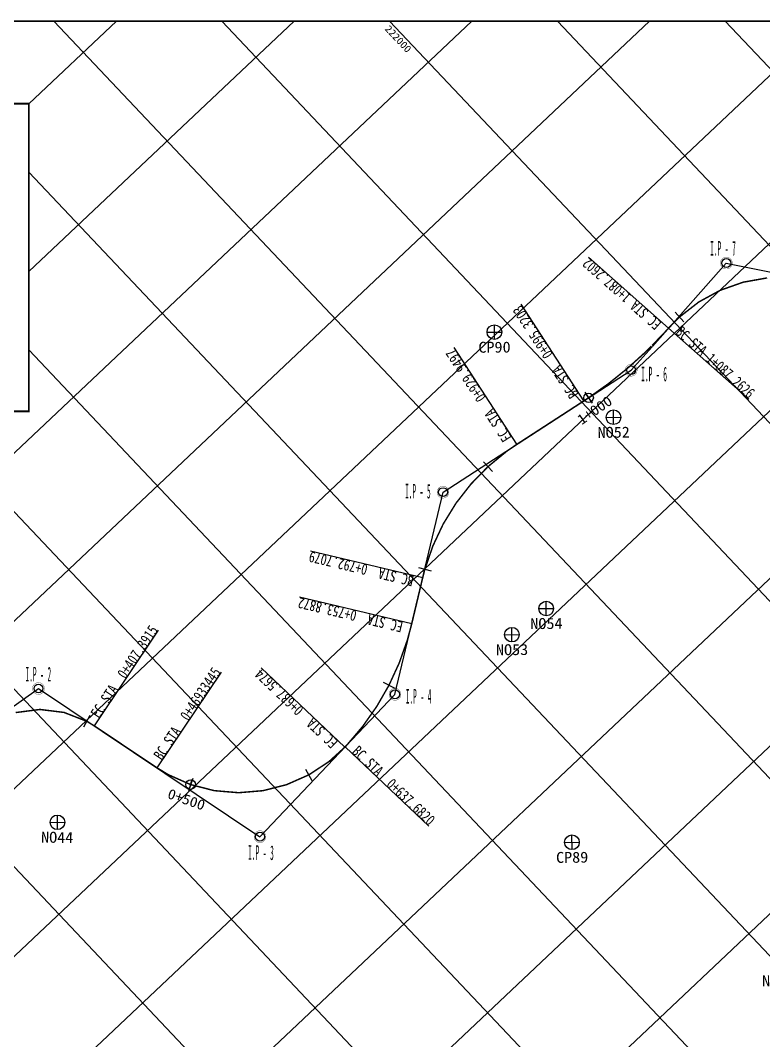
# Model space of a CAD drawing. Extents: x 222982 to 225286, y 223892 to 225222.
# Drawn here: x 223484 to 224093, y 224385 to 225222 of the extents above; entities that cross this region are included whole.
import ezdxf
from ezdxf.enums import TextEntityAlignment as Align

# ---------------------------------------------------------------- set-up
doc = ezdxf.new("R2010")
doc.units = 0
doc.header["$MEASUREMENT"] = 0
doc.layers.get('0').update_dxf_attribs({"linetype": 'CONTINUOUS'})
for name, color, linetype in [('CA-ALGN-CNTL', 2, 'CONTINUOUS'), ('CA-ALGN-IPLN', 1, 'CONTINUOUS'), ('CA-ALGN-IPSM', 2, 'CONTINUOUS'), ('CA-ALGN-STSM', 2, 'CONTINUOUS'), ('CA-ALGN-SUBL', 1, 'CONTINUOUS'), ('CA-ALGN-SUBT', 2, 'CONTINUOUS'), ('CA-ALGN-TEXT', 3, 'CONTINUOUS'), ('CV-GRID-BORD', 4, 'CONTINUOUS'), ('CV-GRID-LINE', 1, 'CONTINUOUS'), ('CV-GRID-TEXT', 4, 'CONTINUOUS'), ('CZ-BASE', 253, 'CONTINUOUS'), ('CZ-LIN1', 7, 'CONTINUOUS'), ('CZ-SYMB', 2, 'CONTINUOUS')]:
    doc.layers.add(name, color=color, linetype=linetype)
doc.styles.add('GHS', font='DotumChe.ttf')
doc.styles.add('GTXT', font='DotumChe.ttf')

# ---------------------------------------------------------------- blocks, each defined once
blk = doc.blocks.new('CASTAMS')
blk.add_line((0, -1.5), (0, 1.5))
at = {"style": 'GTXT', "flags": 1}
for tag, p in [('STA_DST', (0, -3.62)), ('XSEC_DAT', (0, -6.85))]:
    blk.add_attdef(tag, text='', height=2.5, dxfattribs=at).set_placement(p, align=Align.MIDDLE)
blk = doc.blocks.new('CAIPMRK')
at = {"const_width": 0.1}
blk.add_lwpolyline([(-2, 0, -1), (2, 0, -1)], format="xyb", close=True, dxfattribs=at)
blk.add_circle((0, 0), 1.5)
blk = doc.blocks.new('CASTAMM')
blk.add_line((0, -1.5), (0, 1.5))
blk.add_circle((0, 0), 1.3)
at = {"style": 'GTXT', "flags": 1}
for tag, p in [('STA_DST', (0, -3.62)), ('XSEC_DAT', (0, -6.85))]:
    blk.add_attdef(tag, text='', height=2.5, dxfattribs=at).set_placement(p, align=Align.MIDDLE)

msp = doc.modelspace()

# ---------------------------------------------------------------- linework, layer by layer
at = {"layer": 'CA-ALGN-CNTL', "const_width": 1.2}
msp.add_lwpolyline([(223479.87, 224654.13), (223499.66, 224656.67), (223519.45, 224654.23), (223538.03, 224646.97), (223544.36, 224643.14), (223554.83, 224636.13), (223571.45, 224625), (223588.07, 224613.88), (223595.84, 224608.68), (223604.94, 224603.15), (223623.2, 224595.05), (223642.55, 224590.08), (223662.46, 224588.4), (223682.37, 224590.04), (223701.73, 224594.96), (223720.01, 224603.02), (223736.69, 224614), (223749.67, 224625.82), (223749.75, 224625.91), (223751.33, 224627.6), (223764.26, 224642.85), (223775.76, 224659.2), (223785.73, 224676.53), (223794.09, 224694.69), (223800.78, 224713.53), (223804.41, 224726.94), (223805.82, 224732.88), (223810.44, 224752.34), (223813.38, 224764.71), (223815.21, 224771.77), (223821.67, 224790.68), (223830.19, 224808.77), (223840.66, 224825.79), (223852.95, 224841.55), (223866.92, 224855.86), (223882.39, 224868.52), (223890.58, 224874.16), (223899.01, 224879.63), (223915.79, 224890.51), (223932.57, 224901.39), (223945.43, 224909.73), (223949.34, 224912.3), (223965.63, 224923.89), (223981.22, 224936.42), (223996.04, 224949.84), (224000.73, 224954.61)], dxfattribs=at)
at = {"layer": 'CA-ALGN-IPLN'}
msp.add_lwpolyline([(223158.58, 224572.25), (223380.01, 224589.55), (223498.45, 224673.87), (223679.99, 224552.34), (223790.67, 224669.06), (223830.04, 224834.91), (223984.23, 224934.89), (224001.37, 224954.2)], dxfattribs=at)
at = {"layer": 'CA-ALGN-SUBL', "linetype": 'Continuous'}
for p, q in [((223945.43, 224909.73), (223894.01, 224989.02)), ((223890.58, 224874.16), (223839.17, 224953.45)), ((223813.38, 224764.71), (223721.43, 224786.53)), ((223804.41, 224726.94), (223712.47, 224748.76)), ((223544.36, 224643.14), (223596.93, 224721.67)), ((223749.67, 224625.82), (223681.1, 224690.85)), ((223595.84, 224608.68), (223648.41, 224687.21)), ((223749.75, 224625.91), (223818.32, 224560.88))]:
    msp.add_line(p, q, dxfattribs=at)
at = {"layer": 'CV-GRID-BORD', "const_width": 1.2}
msp.add_lwpolyline([(222982.56, 224270.32), (224562.7, 224270.32), (224562.7, 225221.17), (222982.56, 225221.17)], close=True, dxfattribs=at)
at = {"layer": 'CV-GRID-LINE', "linetype": 'Continuous'}
for p, q in [((223853.59, 225221.17), (222982.56, 224398.4)), ((223999.22, 225221.17), (222992.6, 224270.32)), ((224144.84, 225221.17), (223138.22, 224270.32)), ((224290.47, 225221.17), (223283.85, 224270.32)), ((224436.1, 225221.17), (223429.48, 224270.32)), ((223707.96, 225221.17), (223490.58, 225015.83)), ((223562.34, 225221.17), (223490.58, 225153.39)), ((223511.1, 225221.17), (224409.28, 224270.32)), ((223648.66, 225221.17), (224546.84, 224270.32)), ((223786.21, 225221.17), (224562.7, 224399.15)), ((223923.77, 225221.17), (224562.7, 224544.78)), ((224061.33, 225221.17), (224562.7, 224690.4)), ((224562.7, 225203.2), (223575.11, 224270.32)), ((223490.58, 225097.27), (224271.72, 224270.32)), ((224562.7, 225065.64), (223720.73, 224270.32)), ((223490.58, 224951.64), (224134.16, 224270.32)), ((224562.7, 224928.08), (223866.36, 224270.32)), ((223125.56, 224901.18), (223721.48, 224270.32)), ((223263.12, 224901.18), (223859.04, 224270.32)), ((223400.68, 224901.18), (223996.6, 224270.32))]:
    msp.add_line(p, q, dxfattribs=at)
at = {"layer": 'CZ-BASE', "linetype": 'Continuous'}
for p, q in [((224014.94, 224969.48), (223949.31, 225027.73)), ((224014.93, 224969.48), (224080.56, 224911.23))]:
    msp.add_line(p, q, dxfattribs=at)
at = {"layer": 'CZ-BASE'}
msp.add_line((224020.22, 224982.54), (224027.52, 224974.58), dxfattribs=at)
at = {"layer": 'CZ-BASE', "const_width": 0.243}
msp.add_lwpolyline([(224057.36, 225022.75, -1), (224067.08, 225022.75, -1)], format="xyb", close=True, dxfattribs=at)
at = {"layer": 'CZ-BASE'}
msp.add_lwpolyline([(224001.58, 224954.43), (224062.22, 225022.75), (224233.84, 224988.34), (224280.39, 224856.75), (224285.57, 224765.35), (224371.52, 224790.13), (224309.43, 224907.56), (224353.53, 224940.97)], dxfattribs=at)
at = {"layer": 'CZ-BASE', "const_width": 1.2}
msp.add_lwpolyline([(224001.35, 224955.24), (224010.06, 224964.1), (224014.94, 224969.48), (224014.94, 224969.48), (224023.87, 224978.56), (224039.63, 224990.83), (224057.16, 225000.41), (224076, 225007.06), (224095.67, 225010.59)], dxfattribs=at)
at = {"layer": 'CZ-BASE'}
msp.add_circle((224062.22, 225022.75), 3.64, dxfattribs=at)
at = {"layer": 'CZ-LIN1', "const_width": 1.61}
msp.add_lwpolyline([(223032.26, 224901.18), (223490.58, 224901.18), (223490.58, 225153.39), (223032.26, 225153.39)], close=True, dxfattribs=at)
at = {"layer": 'CZ-SYMB', "linetype": 'Continuous'}
for p, q in [((223866.14, 224966.06), (223878.14, 224966.15)), ((223872.18, 224960.11), (223872.1, 224972.11)), ((223969.84, 224890.31), (223969.69, 224902.31)), ((223963.76, 224896.23), (223975.76, 224896.38)), ((223914.7, 224733.46), (223914.56, 224745.46)), ((223908.63, 224739.39), (223920.63, 224739.54)), ((223886.56, 224712.01), (223886.42, 224724.01)), ((223880.49, 224717.94), (223892.49, 224718.08)), ((223508.02, 224564.19), (223520.02, 224564.03)), ((223513.94, 224558.11), (223514.1, 224570.11)), ((223929.71, 224547.65), (223941.71, 224547.8)), ((223935.78, 224541.73), (223935.64, 224553.73))]:
    msp.add_line(p, q, dxfattribs=at)
for centre in [(223872.14, 224966.11), (223969.76, 224896.31), (223914.63, 224739.46), (223886.49, 224718.01), (223514.02, 224564.11), (223935.71, 224547.73)]:
    msp.add_circle(centre, 6, dxfattribs=at)

# ---------------------------------------------------------------- block references
at = {"layer": 'CA-ALGN-IPSM', "xscale": 2.429996597988065, "yscale": 2.429996597988065, "zscale": 2.429996598006666}
for p in [(223984.23, 224934.89), (223830.04, 224834.91), (223498.45, 224673.87), (223790.67, 224669.06), (223679.99, 224552.34)]:
    msp.add_blockref('CAIPMRK', p, dxfattribs=at)
at = {"layer": 'CA-ALGN-STSM'}
for name, p, xscale, yscale, zscale, rotation in [('CASTAMM', (223949.34, 224912.3), 2.999995800006801, 2.999995800026227, 2.99999580000823, 35.42739973319821), ('CASTAMS', (223949.34, 224912.29), 3.599994960026366, 3.599994960008189, 3.599994960009875, 213.7471624385851), ('CASTAMS', (223949.34, 224912.29), 3.599994960026366, 3.599994960008189, 3.599994960009875, 213.7471624385851), ('CASTAMS', (223866.92, 224855.86), 3.59999495997699, 3.599994960008189, 3.599994960009875, 222.4941206022504), ('CASTAMS', (223866.92, 224855.86), 3.59999495997699, 3.599994960008189, 3.599994960009875, 222.4941206022504), ('CASTAMS', (223815.21, 224771.77), 3.599994959998768, 3.599994960008189, 3.599994960009875, 254.3251612766941), ('CASTAMS', (223815.21, 224771.77), 3.599994959998768, 3.599994960008189, 3.599994960009875, 254.3251612766941), ('CASTAMS', (223785.73, 224676.53), 3.59999496000457, 3.599994960008189, 3.599994960009875, 242.6756811340625), ('CASTAMS', (223785.73, 224676.53), 3.59999496000457, 3.599994960008189, 3.599994960009875, 242.6756811340625), ('CASTAMS', (223538.03, 224646.97), 3.59999495997983, 3.599994960008189, 3.599994960009875, 151.4925365789524), ('CASTAMS', (223720.01, 224603.02), 3.599994959990871, 3.599994960008189, 3.599994960009875, 208.5822210492121), ('CASTAMS', (223720.01, 224603.02), 3.599994959990871, 3.599994960008189, 3.599994960009875, 208.5822210492121), ('CASTAMM', (223623.2, 224595.05), 2.999995800035152, 2.999995800026227, 2.99999580000823, 345.6103416665086), ('CASTAMS', (223623.2, 224595.05), 3.599994960028901, 3.599994960008189, 3.599994960009875, 160.8357261710952), ('CASTAMS', (223623.2, 224595.05), 3.599994960028901, 3.599994960008189, 3.599994960009875, 160.8357261710952)]:
    msp.add_blockref(name, p, dxfattribs=dict(at, xscale=xscale, yscale=yscale, zscale=zscale, rotation=rotation))

# ---------------------------------------------------------------- texts
at = {"layer": 'CA-ALGN-SUBT', "style": 'GHS', "width": 0.794515}
for s, rotation, p, p2 in [('BC STA  0+995.3203', 122.96088, (223941.76, 224915.39), (223894.01, 224989.02)), ('EC STA  0+929.9497', 122.96088, (223886.91, 224879.82), (223839.17, 224953.45)), ('BC STA  0+792.7079', 166.64628, (223806.81, 224766.27), (223721.43, 224786.53)), ('EC STA  0+753.8872', 166.64629, (223797.84, 224728.49), (223712.47, 224748.76)), ('EC STA  0+407.3915', 56.19877, (223548.11, 224648.75), (223596.93, 224721.67)), ('BC STA  0+46933445', 56.19877, (223599.59, 224614.29), (223648.41, 224687.21)), ('EC STA  0+637.5674', 136.51929, (223744.77, 224630.47), (223681.1, 224690.85)), ('BC STA  0+637.6820', 316.51929, (223754.64, 224621.26), (223818.32, 224560.88))]:
    msp.add_text(s, height=9, rotation=rotation, dxfattribs=at).set_placement(p, p2, align=Align.FIT)
at = {"layer": 'CA-ALGN-TEXT', "style": 'GHS'}
for s, height, rotation, width, p, p2 in [('I.P - 6', 12, 359.99503, 0.366699, (223992.55, 224925.78), (224013.55, 224925.78)), ('1+000', 8.4, 34.47219, 1.100098, (223943.67, 224889.78), (223969.64, 224907.61)), ('I.P - 5', 12, 359.85028, 0.366699, (223798.89, 224829.72), (223819.89, 224829.66)), ('I.P - 2', 12, 0.11722, 0.366699, (223487.89, 224679.6), (223508.88, 224679.64)), ('I.P - 4', 12, 0.1715, 0.366699, (223799.54, 224661.49), (223820.54, 224661.56)), ('0+500', 8.4, 340.83569, 1.100098, (223603.5, 224584.09), (223633.25, 224573.75)), ('I.P - 3', 12, 359.30553, 0.366699, (223670.26, 224533.39), (223691.25, 224533.13))]:
    msp.add_text(s, height=height, rotation=rotation, dxfattribs=dict(at, width=width)).set_placement(p, p2, align=Align.FIT)
at = {"layer": 'CV-GRID-TEXT', "style": 'GHS', "width": 1.100098}
msp.add_text('222000', height=6, rotation=313.3682, dxfattribs=at).set_placement((223781.85, 225214.39), (223800.39, 225194.76), align=Align.FIT)
at = {"layer": 'CZ-BASE', "style": 'GHS'}
for s, height, rotation, width, p, p2 in [('I.P - 7', 12, 359.86553, 0.366699, (224049.01, 225028.85), (224070.01, 225028.8)), ('EC STA 1+087.2602', 9, 138.40888, 0.77654, (224009.89, 224973.96), (223949.31, 225027.73)), ('BC STA 1+087.2626', 9, 318.40888, 0.77654, (224019.98, 224965), (224080.56, 224911.23))]:
    msp.add_text(s, height=height, rotation=rotation, dxfattribs=dict(at, width=width)).set_placement(p, p2, align=Align.FIT)
at = {"layer": 'CZ-SYMB', "style": 'GHS', "width": 1.075651}
for s, rotation, p, p2 in [('CP90', 0.39848, (223859.05, 224949.21), (223885.45, 224949.4)), ('NO52', 0.69243, (223956.77, 224879.35), (223983.17, 224879.67)), ('NO54', 0.69243, (223901.64, 224722.51), (223928.03, 224722.82)), ('NO53', 0.69243, (223873.49, 224701.05), (223899.89, 224701.37)), ('NO44', 359.19852, (223500.59, 224547.5), (223526.98, 224547.13)), ('CP89', 0.69243, (223922.72, 224530.77), (223949.11, 224531.09)), ('NO45', 0.69243, (224091.59, 224429.6), (224117.99, 224429.91))]:
    msp.add_text(s, height=9, rotation=rotation, dxfattribs=at).set_placement(p, p2, align=Align.FIT)

doc.saveas('drawing.dxf')
